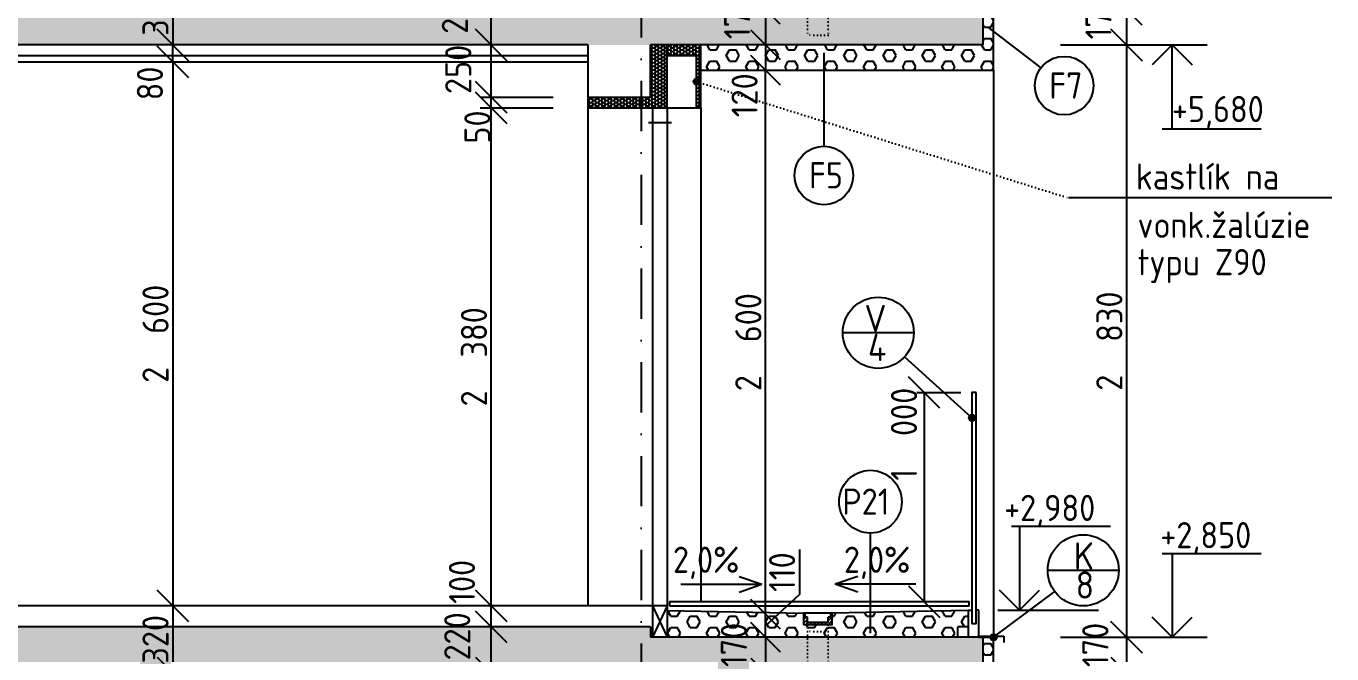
# Model space of a CAD drawing. Extents: x 3792242 to 5145247, y -1546315 to -1031918.
# Drawn here: x 3946353 to 3952597, y -1532873 to -1529874 of the extents above; entities that cross this region are included whole.
import ezdxf

# ---------------------------------------------------------------- set-up
doc = ezdxf.new("R2010")
doc.units = 0
doc.header["$MEASUREMENT"] = 0
doc.linetypes.add('ACAD_ISO07W100', pattern=[3.5, 0.5, -3])
doc.linetypes.add('BODKOCIARKOVANA_3', pattern=[5.6, 3, -1.3, 0, -1.3])
doc.layers.get('0').update_dxf_attribs({"linetype": 'CONTINUOUS'})
doc.layers.get('Defpoints').update_dxf_attribs({"color": 61, "linetype": 'CONTINUOUS'})
for name, color, linetype in [('KÓTY', 4, 'CONTINUOUS'), ('MÚRY', 1, 'CONTINUOUS'), ('OKNÁ', 143, 'CONTINUOUS'), ('osi', 253, 'CONTINUOUS'), ('TENKÁ', 7, 'CONTINUOUS'), ('tzb', 153, 'CONTINUOUS'), ('ZARIADENIE1', 145, 'CONTINUOUS'), ('ŠRAFY', 82, 'CONTINUOUS'), ('šrafy-múry', 8, 'CONTINUOUS')]:
    doc.layers.add(name, color=color, linetype=linetype)
doc.styles.add('STYLE1', font='isocp.shx')
doc.dimstyles.new('STANDARD 50', dxfattribs={"dimtxt": 125, "dimasz": 140, "dimexe": 10, "dimexo": 200, "dimgap": 20, "dimtad": 1, "dimdsep": 46, "dimlunit": 6, "dimtxsty": 'STYLE1', "dimblk1": 'OBLIQUE', "dimblk2": 'OBLIQUE', "dimsah": 1, "dimcen": 2.5, "dimse1": 1, "dimse2": 1, "dimadec": 0, "dimazin": 0, "dimtfac": 1, "dimtmove": 1, "dimatfit": 3, "dimldrblk": 'OBLIQUE', "dimfxl": 1, "dimtolj": 1, "dimtzin": 0, "dimarcsym": 0})
doc.dimstyles.new('STANDARD-50', dxfattribs={"dimtxt": 125, "dimasz": 150, "dimexe": 10, "dimexo": 200, "dimgap": 20, "dimtad": 1, "dimdsep": 46, "dimlunit": 6, "dimtxsty": 'STYLE1', "dimblk1": 'OBLIQUE', "dimblk2": 'OBLIQUE', "dimsah": 1, "dimcen": 2.5, "dimse1": 1, "dimse2": 1, "dimadec": 0, "dimazin": 0, "dimtfac": 1, "dimtmove": 1, "dimatfit": 3, "dimldrblk": 'OBLIQUE', "dimfxl": 1, "dimtolj": 1, "dimtzin": 0, "dimarcsym": 0})

# ---------------------------------------------------------------- blocks, each defined once
blk = doc.blocks.new('_OBLIQUE')
at = {"color": 0, "linetype": 'ByBlock'}
blk.add_line((-0.5, -0.5), (0.5, 0.5), dxfattribs=at)
blk = doc.blocks.new('*D37460')
at = {"layer": 'Defpoints', "color": 0}
for p in [(3947054, -1529643.8), (3947054, -1529963.8), (3947054, -1529963.8)]:
    blk.add_point(p, dxfattribs=at)
at = {"layer": 'KÓTY', "color": 0, "lineweight": -2, "ltscale": 0.25}
blk.add_line((3947054, -1529643.8), (3947054, -1529963.8), dxfattribs=at)
at = {"layer": 'KÓTY', "color": 0, "linetype": 'ByBlock', "lineweight": -2, "xscale": 150, "yscale": 150, "zscale": 150}
for p, rotation in [((3947054, -1529643.8), 90), ((3947054, -1529963.8), 270)]:
    blk.add_blockref('_OBLIQUE', p, dxfattribs=dict(at, rotation=rotation))
at = {"layer": 'KÓTY', "color": 0, "insert": (3946971.5, -1529803.8), "char_height": 125, "attachment_point": 5, "rotation": 90, "style": 'STYLE1'}
blk.add_mtext('\\A1;320', dxfattribs=at)
blk = doc.blocks.new('*D37461')
at = {"layer": 'Defpoints', "color": 0}
for p in [(3946714.5, -1530043.8), (3946714.5, -1532643.8), (3947054, -1532643.8)]:
    blk.add_point(p, dxfattribs=at)
at = {"layer": 'KÓTY', "color": 0, "lineweight": -2, "ltscale": 0.25}
blk.add_line((3947054, -1530043.8), (3947054, -1532643.8), dxfattribs=at)
at = {"layer": 'KÓTY', "color": 0, "linetype": 'ByBlock', "lineweight": -2, "xscale": 150, "yscale": 150, "zscale": 150}
for p, rotation in [((3947054, -1530043.8), 90), ((3947054, -1532643.8), 270)]:
    blk.add_blockref('_OBLIQUE', p, dxfattribs=dict(at, rotation=rotation))
at = {"layer": 'KÓTY', "color": 0, "insert": (3946971.5, -1531343.8), "char_height": 125, "attachment_point": 5, "rotation": 90, "style": 'STYLE1'}
blk.add_mtext('\\A1;2ﾠ600', dxfattribs=at)
blk = doc.blocks.new('*D37462')
at = {"layer": 'Defpoints', "color": 0}
for p in [(3947054, -1529963.8), (3947054, -1529963.8), (3947054, -1530043.8)]:
    blk.add_point(p, dxfattribs=at)
at = {"layer": 'KÓTY', "color": 0, "lineweight": -2, "ltscale": 0.25}
blk.add_line((3947054, -1530043.8), (3947054, -1529963.8), dxfattribs=at)
at = {"layer": 'KÓTY', "color": 0, "linetype": 'ByBlock', "lineweight": -2, "xscale": 150, "yscale": 150, "zscale": 150}
for p, rotation in [((3947054, -1529963.8), 90), ((3947054, -1530043.8), 270)]:
    blk.add_blockref('_OBLIQUE', p, dxfattribs=dict(at, rotation=rotation))
at = {"layer": 'KÓTY', "color": 0, "insert": (3946945, -1530147.5), "char_height": 125, "attachment_point": 5, "rotation": 90, "style": 'STYLE1'}
blk.add_mtext('\\A1;80', dxfattribs=at)
blk = doc.blocks.new('*D37463')
at = {"layer": 'Defpoints', "color": 0}
for p in [(3947054, -1532643.8), (3947054, -1532963.8), (3947054, -1532963.8)]:
    blk.add_point(p, dxfattribs=at)
at = {"layer": 'KÓTY', "color": 0, "lineweight": -2, "ltscale": 0.25}
blk.add_line((3947054, -1532643.8), (3947054, -1532963.8), dxfattribs=at)
at = {"layer": 'KÓTY', "color": 0, "linetype": 'ByBlock', "lineweight": -2, "xscale": 150, "yscale": 150, "zscale": 150}
for p, rotation in [((3947054, -1532643.8), 90), ((3947054, -1532963.8), 270)]:
    blk.add_blockref('_OBLIQUE', p, dxfattribs=dict(at, rotation=rotation))
at = {"layer": 'KÓTY', "color": 0, "insert": (3946971.5, -1532803.8), "char_height": 125, "attachment_point": 5, "rotation": 90, "style": 'STYLE1'}
blk.add_mtext('\\A1;320', dxfattribs=at)
blk = doc.blocks.new('*D49615')
at = {"layer": 'Defpoints', "color": 0}
for p in [(3950929, -1529963.8), (3950929, -1532793.8), (3951615.5, -1532793.8)]:
    blk.add_point(p, dxfattribs=at)
at = {"layer": 'KÓTY', "color": 0, "lineweight": -2, "ltscale": 0.25}
blk.add_line((3951615.5, -1529963.8), (3951615.5, -1532793.8), dxfattribs=at)
at = {"layer": 'KÓTY', "color": 0, "linetype": 'ByBlock', "lineweight": -2, "xscale": 150, "yscale": 150, "zscale": 150}
for p, rotation in [((3951615.5, -1529963.8), 90), ((3951615.5, -1532793.8), 270)]:
    blk.add_blockref('_OBLIQUE', p, dxfattribs=dict(at, rotation=rotation))
at = {"layer": 'KÓTY', "color": 0, "insert": (3951533, -1531378.8), "char_height": 125, "attachment_point": 5, "rotation": 90, "style": 'STYLE1'}
blk.add_mtext('\\A1;2ﾠ830', dxfattribs=at)
blk = doc.blocks.new('*D49616')
at = {"layer": 'Defpoints', "color": 0}
for p in [(3950929, -1532793.8), (3950929, -1532963.8), (3951615.5, -1532963.8)]:
    blk.add_point(p, dxfattribs=at)
at = {"layer": 'KÓTY', "color": 0, "lineweight": -2, "ltscale": 0.25}
blk.add_line((3951615.5, -1532793.8), (3951615.5, -1532963.8), dxfattribs=at)
at = {"layer": 'KÓTY', "color": 0, "linetype": 'ByBlock', "lineweight": -2, "xscale": 150, "yscale": 150, "zscale": 150}
for p, rotation in [((3951615.5, -1532793.8), 90), ((3951615.5, -1532963.8), 270)]:
    blk.add_blockref('_OBLIQUE', p, dxfattribs=dict(at, rotation=rotation))
at = {"layer": 'KÓTY', "color": 0, "insert": (3951466, -1532830.5), "char_height": 125, "attachment_point": 5, "rotation": 90, "style": 'STYLE1'}
blk.add_mtext('\\A1;170', dxfattribs=at)
blk = doc.blocks.new('*D49618')
at = {"layer": 'Defpoints', "color": 0}
for p in [(3950929, -1529793.8), (3950929, -1529963.8), (3951615.5, -1529963.8)]:
    blk.add_point(p, dxfattribs=at)
at = {"layer": 'KÓTY', "color": 0, "lineweight": -2, "ltscale": 0.25}
blk.add_line((3951615.5, -1529793.8), (3951615.5, -1529963.8), dxfattribs=at)
at = {"layer": 'KÓTY', "color": 0, "linetype": 'ByBlock', "lineweight": -2, "xscale": 150, "yscale": 150, "zscale": 150}
for p, rotation in [((3951615.5, -1529793.8), 90), ((3951615.5, -1529963.8), 270)]:
    blk.add_blockref('_OBLIQUE', p, dxfattribs=dict(at, rotation=rotation))
at = {"layer": 'KÓTY', "color": 0, "insert": (3951481, -1529831.5), "char_height": 125, "attachment_point": 5, "rotation": 90, "style": 'STYLE1'}
blk.add_mtext('\\A1;170', dxfattribs=at)
blk = doc.blocks.new('*D49625')
at = {"layer": 'Defpoints', "color": 0}
for p in [(3948577, -1532743.8), (3949039, -1532743.8), (3949039, -1532963.8)]:
    blk.add_point(p, dxfattribs=at)
at = {"layer": 'KÓTY', "color": 0, "lineweight": -2, "ltscale": 0.25}
blk.add_line((3948577, -1532963.8), (3948577, -1532743.8), dxfattribs=at)
at = {"layer": 'KÓTY', "color": 0, "linetype": 'ByBlock', "lineweight": -2, "xscale": 150, "yscale": 150, "zscale": 150}
for p, rotation in [((3948577, -1532743.8), 90), ((3948577, -1532963.8), 270)]:
    blk.add_blockref('_OBLIQUE', p, dxfattribs=dict(at, rotation=rotation))
at = {"layer": 'KÓTY', "color": 0, "insert": (3948414.5, -1532789.5), "char_height": 125, "attachment_point": 5, "rotation": 90, "style": 'STYLE1'}
blk.add_mtext('\\A1;220', dxfattribs=at)
blk = doc.blocks.new('*D49626')
at = {"layer": 'Defpoints', "color": 0}
for p in [(3948577, -1532643.8), (3949039, -1532643.8), (3949039, -1532743.8)]:
    blk.add_point(p, dxfattribs=at)
at = {"layer": 'KÓTY', "color": 0, "lineweight": -2, "ltscale": 0.25}
blk.add_line((3948577, -1532743.8), (3948577, -1532643.8), dxfattribs=at)
at = {"layer": 'KÓTY', "color": 0, "linetype": 'ByBlock', "lineweight": -2, "xscale": 150, "yscale": 150, "zscale": 150}
for p, rotation in [((3948577, -1532643.8), 90), ((3948577, -1532743.8), 270)]:
    blk.add_blockref('_OBLIQUE', p, dxfattribs=dict(at, rotation=rotation))
at = {"layer": 'KÓTY', "color": 0, "insert": (3948437, -1532529), "char_height": 125, "attachment_point": 5, "rotation": 90, "style": 'STYLE1'}
blk.add_mtext('\\A1;100', dxfattribs=at)
blk = doc.blocks.new('*D49627')
at = {"layer": 'Defpoints', "color": 0}
for p in [(3948577, -1530263.8), (3949039, -1530263.8), (3949039, -1532643.8)]:
    blk.add_point(p, dxfattribs=at)
at = {"layer": 'KÓTY', "color": 0, "lineweight": -2, "ltscale": 0.25}
blk.add_line((3948577, -1532643.8), (3948577, -1530263.8), dxfattribs=at)
at = {"layer": 'KÓTY', "color": 0, "linetype": 'ByBlock', "lineweight": -2, "xscale": 150, "yscale": 150, "zscale": 150}
for p, rotation in [((3948577, -1530263.8), 90), ((3948577, -1532643.8), 270)]:
    blk.add_blockref('_OBLIQUE', p, dxfattribs=dict(at, rotation=rotation))
at = {"layer": 'KÓTY', "color": 0, "insert": (3948494.5, -1531453.8), "char_height": 125, "attachment_point": 5, "rotation": 90, "style": 'STYLE1'}
blk.add_mtext('\\A1;2ﾠ380', dxfattribs=at)
blk = doc.blocks.new('*D49628')
at = {"layer": 'Defpoints', "color": 0}
for p in [(3948577, -1530213.8), (3949039, -1530213.8), (3949039, -1530263.8)]:
    blk.add_point(p, dxfattribs=at)
at = {"layer": 'KÓTY', "color": 0, "lineweight": -2, "ltscale": 0.25}
blk.add_line((3948577, -1530263.8), (3948577, -1530213.8), dxfattribs=at)
at = {"layer": 'KÓTY', "color": 0, "linetype": 'ByBlock', "lineweight": -2, "xscale": 150, "yscale": 150, "zscale": 150}
for p, rotation in [((3948577, -1530213.8), 90), ((3948577, -1530263.8), 270)]:
    blk.add_blockref('_OBLIQUE', p, dxfattribs=dict(at, rotation=rotation))
at = {"layer": 'KÓTY', "color": 0, "insert": (3948511, -1530356), "char_height": 125, "attachment_point": 5, "rotation": 90, "style": 'STYLE1'}
blk.add_mtext('\\A1;50', dxfattribs=at)
blk = doc.blocks.new('*D49629')
at = {"layer": 'Defpoints', "color": 0}
for p in [(3948577, -1529963.8), (3949039, -1529963.8), (3949039, -1530213.8)]:
    blk.add_point(p, dxfattribs=at)
at = {"layer": 'KÓTY', "color": 0, "lineweight": -2, "ltscale": 0.25}
blk.add_line((3948577, -1530213.8), (3948577, -1529963.8), dxfattribs=at)
at = {"layer": 'KÓTY', "color": 0, "linetype": 'ByBlock', "lineweight": -2, "xscale": 150, "yscale": 150, "zscale": 150}
for p, rotation in [((3948577, -1529963.8), 90), ((3948577, -1530213.8), 270)]:
    blk.add_blockref('_OBLIQUE', p, dxfattribs=dict(at, rotation=rotation))
at = {"layer": 'KÓTY', "color": 0, "insert": (3948419.5, -1530080.5), "char_height": 125, "attachment_point": 5, "rotation": 90, "style": 'STYLE1'}
blk.add_mtext('\\A1;250', dxfattribs=at)
blk = doc.blocks.new('*D49630')
at = {"layer": 'Defpoints', "color": 0}
for p in [(3948577, -1529743.8), (3949039, -1529743.8), (3949039, -1529963.8)]:
    blk.add_point(p, dxfattribs=at)
at = {"layer": 'KÓTY', "color": 0, "lineweight": -2, "ltscale": 0.25}
blk.add_line((3948577, -1529963.8), (3948577, -1529743.8), dxfattribs=at)
at = {"layer": 'KÓTY', "color": 0, "linetype": 'ByBlock', "lineweight": -2, "xscale": 150, "yscale": 150, "zscale": 150}
for p, rotation in [((3948577, -1529743.8), 90), ((3948577, -1529963.8), 270)]:
    blk.add_blockref('_OBLIQUE', p, dxfattribs=dict(at, rotation=rotation))
at = {"layer": 'KÓTY', "color": 0, "insert": (3948403, -1529795.5), "char_height": 125, "attachment_point": 5, "rotation": 90, "style": 'STYLE1'}
blk.add_mtext('\\A1;220', dxfattribs=at)
blk = doc.blocks.new('*D49646')
at = {"layer": 'Defpoints', "color": 0}
for p in [(3949889, -1529793.8), (3949889, -1529963.8), (3949889, -1529963.8)]:
    blk.add_point(p, dxfattribs=at)
at = {"layer": 'KÓTY', "color": 0, "lineweight": -2}
blk.add_line((3949889, -1529793.8), (3949889, -1529963.8), dxfattribs=at)
at = {"layer": 'KÓTY', "color": 0, "linetype": 'ByBlock', "lineweight": -2, "xscale": 140, "yscale": 140, "zscale": 140}
for p, rotation in [((3949889, -1529793.8), 90), ((3949889, -1529963.8), 270)]:
    blk.add_blockref('_OBLIQUE', p, dxfattribs=dict(at, rotation=rotation))
at = {"layer": 'KÓTY', "color": 0, "insert": (3949753, -1529830), "char_height": 125, "attachment_point": 5, "rotation": 90, "style": 'STYLE1'}
blk.add_mtext('\\A1;170', dxfattribs=at)
blk = doc.blocks.new('*D49647')
at = {"layer": 'Defpoints', "color": 0}
for p in [(3949889, -1529963.8), (3949579, -1530083.8), (3949889, -1530083.8)]:
    blk.add_point(p, dxfattribs=at)
at = {"layer": 'KÓTY', "color": 0, "lineweight": -2}
blk.add_line((3949889, -1529963.8), (3949889, -1530083.8), dxfattribs=at)
at = {"layer": 'KÓTY', "color": 0, "linetype": 'ByBlock', "lineweight": -2, "xscale": 140, "yscale": 140, "zscale": 140}
for p, rotation in [((3949889, -1529963.8), 90), ((3949889, -1530083.8), 270)]:
    blk.add_blockref('_OBLIQUE', p, dxfattribs=dict(at, rotation=rotation))
at = {"layer": 'KÓTY', "color": 0, "insert": (3949788.5, -1530204), "char_height": 125, "attachment_point": 5, "rotation": 90, "style": 'STYLE1'}
blk.add_mtext('\\A1;120', dxfattribs=at)
blk = doc.blocks.new('*D49648')
at = {"layer": 'Defpoints', "color": 0}
for p in [(3949629, -1532683.8), (3949889, -1532683.8), (3949629, -1532793.8)]:
    blk.add_point(p, dxfattribs=at)
at = {"layer": 'KÓTY', "color": 0, "lineweight": -2}
for p, q in [((3950050.5, -1532374.9), (3950050.5, -1532590)), ((3950050.5, -1532590), (3949889, -1532738.8)), ((3949889, -1532793.8), (3949889, -1532683.8))]:
    blk.add_line(p, q, dxfattribs=at)
at = {"layer": 'KÓTY', "color": 0, "linetype": 'ByBlock', "lineweight": -2, "xscale": 140, "yscale": 140, "zscale": 140}
for p, rotation in [((3949889, -1532683.8), 90), ((3949889, -1532793.8), 270)]:
    blk.add_blockref('_OBLIQUE', p, dxfattribs=dict(at, rotation=rotation))
at = {"layer": 'KÓTY', "color": 0, "insert": (3949968, -1532482.5), "char_height": 125, "attachment_point": 5, "rotation": 90, "style": 'STYLE1'}
blk.add_mtext('\\A1;110', dxfattribs=at)
blk = doc.blocks.new('*D49649')
at = {"layer": 'Defpoints', "color": 0}
for p in [(3949889, -1532793.8), (3949889, -1532963.8), (3949889, -1532963.8)]:
    blk.add_point(p, dxfattribs=at)
at = {"layer": 'KÓTY', "color": 0, "lineweight": -2}
blk.add_line((3949889, -1532793.8), (3949889, -1532963.8), dxfattribs=at)
at = {"layer": 'KÓTY', "color": 0, "linetype": 'ByBlock', "lineweight": -2, "xscale": 140, "yscale": 140, "zscale": 140}
for p, rotation in [((3949889, -1532793.8), 90), ((3949889, -1532963.8), 270)]:
    blk.add_blockref('_OBLIQUE', p, dxfattribs=dict(at, rotation=rotation))
at = {"layer": 'KÓTY', "color": 0, "insert": (3949737.5, -1532830.5), "char_height": 125, "attachment_point": 5, "rotation": 90, "style": 'STYLE1'}
blk.add_mtext('\\A1;170', dxfattribs=at)
blk = doc.blocks.new('*D49655')
at = {"layer": 'Defpoints', "color": 0}
for p in [(3949889, -1530083.8), (3949889, -1530083.8), (3949889, -1532683.8)]:
    blk.add_point(p, dxfattribs=at)
at = {"layer": 'KÓTY', "color": 0, "lineweight": -2}
blk.add_line((3949889, -1532683.8), (3949889, -1530083.8), dxfattribs=at)
at = {"layer": 'KÓTY', "color": 0, "linetype": 'ByBlock', "lineweight": -2, "xscale": 140, "yscale": 140, "zscale": 140}
for p, rotation in [((3949889, -1530083.8), 90), ((3949889, -1532683.8), 270)]:
    blk.add_blockref('_OBLIQUE', p, dxfattribs=dict(at, rotation=rotation))
at = {"layer": 'KÓTY', "color": 0, "insert": (3949806.5, -1531383.8), "char_height": 125, "attachment_point": 5, "rotation": 90, "style": 'STYLE1'}
blk.add_mtext('\\A1;2ﾠ600', dxfattribs=at)
blk = doc.blocks.new('*D49657')
at = {"layer": 'Defpoints', "color": 0}
for p in [(3950876, -1531623.8), (3950647, -1532623.8), (3950863, -1532623.8)]:
    blk.add_point(p, dxfattribs=at)
at = {"layer": 'KÓTY', "color": 0, "lineweight": -2, "ltscale": 0.25}
blk.add_line((3950647, -1531623.8), (3950647, -1532623.8), dxfattribs=at)
at = {"layer": 'KÓTY', "color": 0, "linetype": 'ByBlock', "lineweight": -2, "xscale": 150, "yscale": 150, "zscale": 150}
for p, rotation in [((3950647, -1531623.8), 90), ((3950647, -1532623.8), 270)]:
    blk.add_blockref('_OBLIQUE', p, dxfattribs=dict(at, rotation=rotation))
at = {"layer": 'KÓTY', "color": 0, "insert": (3950551, -1531823.5), "char_height": 125, "attachment_point": 5, "rotation": 90, "style": 'STYLE1'}
blk.add_mtext('\\A1;1ﾠ000', dxfattribs=at)

msp = doc.modelspace()

# ---------------------------------------------------------------- hatches: boundary and pattern name
at = {"layer": 'TENKÁ'}
h = msp.add_hatch(color=256, dxfattribs=at)
h.dxf.hatch_style = 1
h.paths.add_polyline_path([(3949559, -1530123.77, -2.41421356), (3949544, -1530138.77, -0.41421356)])
h = msp.add_hatch(color=256, dxfattribs=at)
h.dxf.hatch_style = 1
h.paths.add_polyline_path([(3950876, -1531730.256, -2.41421356), (3950861, -1531745.256, -0.41421356)])
h = msp.add_hatch(color=256, dxfattribs=at)
h.dxf.hatch_style = 1
h.paths.add_polyline_path([(3950979, -1532778.77, -2.41421356), (3950964, -1532793.77, -0.41421356)])
at = {"layer": 'tzb'}
h = msp.add_hatch(dxfattribs=at)
h.set_pattern_fill('ANSI31', color=256, scale=100, angle=180)
h.set_pattern_definition([(45, (184622.5, -23883.5), (-8.838834765, 8.838834765), [])])
h.paths.add_polyline_path([(3950207.5, -1532678.77), (3950207.5, -1532733.77), (3950070.5, -1532733.77), (3950070.5, -1532678.77), (3950076.5, -1532678.77), (3950076.5, -1532697.77), (3950089, -1532697.77), (3950089, -1532723.77), (3950189, -1532723.77), (3950189, -1532697.77), (3950201.5, -1532697.77), (3950201.5, -1532678.77)])
at = {"layer": 'ŠRAFY'}
h = msp.add_hatch(dxfattribs=at)
h.set_pattern_fill('HEX', color=256, scale=250, angle=180)
h.set_pattern_definition([(0, (-460471, -20883.5), (0, 54.12658774), [31.25, -62.5]), (120, (-460471, -20883.5), (-46.875, -27.06329387), [31.25, -62.5]), (60, (-460439.75, -20883.5), (-46.875, 27.06329387), [31.25, -62.5])])
h.paths.add_polyline_path([(3949559, -1529963.77), (3949559, -1530013.77), (3949579, -1530013.77), (3949579, -1529963.77)])
h.paths.add_polyline_path([(3950929, -1529793.77), (3950929, -1529963.77), (3950159, -1529963.77), (3950119, -1529963.77), (3949579, -1529963.77), (3949559, -1529963.77), (3949559, -1530013.77), (3949579, -1530013.77), (3949579, -1530083.77), (3950979, -1530083.77), (3950979, -1529793.77)])
h = msp.add_hatch(dxfattribs=at)
h.set_pattern_fill('HONEY', color=256, scale=80, angle=180)
h.set_pattern_definition([(0, (-507061, -29883.5), (15, 8.660254038), [10, -20]), (120, (-507061, -29883.5), (-15, 8.660254038), [10, -20]), (60, (-507061, -29883.5), (9e-15, 17.320508076), [-20, 10])])
h.paths.add_polyline_path([(3949339, -1529963.77), (3949339, -1530213.77), (3949339, -1530263.77), (3949349, -1530263.77), (3949419, -1530263.77), (3949419, -1530053.77), (3949419, -1530033.77), (3949419, -1529963.77)])
h = msp.add_hatch(dxfattribs=at)
h.set_pattern_fill('HONEY', color=256, scale=80, angle=180)
h.set_pattern_definition([(0, (-507061, -29883.5), (15, 8.660254038), [10, -20]), (120, (-507061, -29883.5), (-15, 8.660254038), [10, -20]), (60, (-507061, -29883.5), (1e-14, 17.320508076), [-20, 10])])
h.paths.add_polyline_path([(3949579, -1530013.77), (3949559, -1530013.77), (3949419, -1530013.77), (3949419, -1529963.77), (3949579, -1529963.77)])
h = msp.add_hatch(dxfattribs=at)
h.set_pattern_fill('HONEY', color=256, scale=80, angle=180)
h.set_pattern_definition([(0, (-507061, -29883.5), (15, 8.660254038), [10, -20]), (120, (-507061, -29883.5), (-15, 8.660254038), [10, -20]), (60, (-507061, -29883.5), (1e-14, 17.320508076), [-20, 10])])
h.paths.add_polyline_path([(3949579, -1530263.77), (3949579, -1530123.77), (3949579, -1530013.77), (3949559, -1530013.77), (3949559, -1530263.77)])
h = msp.add_hatch(dxfattribs=at)
h.set_pattern_fill('HONEY', color=256, scale=80, angle=180)
h.set_pattern_definition([(0, (-507061, -29883.5), (15, 8.660254038), [10, -20]), (120, (-507061, -29883.5), (-15, 8.660254038), [10, -20]), (60, (-507061, -29883.5), (3e-15, 17.320508076), [-20, 10])])
h.paths.add_polyline_path([(3949039, -1530213.77), (3949059, -1530213.77), (3949129, -1530213.77), (3949199, -1530213.77), (3949269, -1530213.77), (3949339, -1530213.77), (3949339, -1530263.77), (3949269, -1530263.77), (3949039, -1530263.77)])
h = msp.add_hatch(dxfattribs=at)
h.set_pattern_fill('HEX', color=256, scale=250, angle=180)
h.set_pattern_definition([(0, (-460471, -20883.5), (0, 54.12658774), [31.25, -62.5]), (120, (-460471, -20883.5), (-46.875, -27.06329387), [31.25, -62.5]), (60, (-460439.75, -20883.5), (-46.875, 27.06329387), [31.25, -62.5])])
h.paths.add_polyline_path([(3950089, -1532793.77), (3949419, -1532793.77), (3949419, -1532665.74), (3949579, -1532668.94), (3950070.5, -1532678.77), (3950070.5, -1532733.77), (3950207.5, -1532733.77), (3950207.5, -1532678.77), (3950859, -1532665.74), (3950859, -1532743.77), (3950809, -1532743.77), (3950809, -1532793.77), (3950189, -1532793.77)])
h = msp.add_hatch(dxfattribs=at)
h.set_pattern_fill('HEX', color=256, scale=250, angle=180)
h.set_pattern_definition([(0, (-460471, -23883.5), (0, 54.12658774), [31.25, -62.5]), (120, (-460471, -23883.5), (-46.875, -27.06329387), [31.25, -62.5]), (60, (-460439.75, -23883.5), (-46.875, 27.06329387), [31.25, -62.5])])
h.paths.add_polyline_path([(3949559, -1532963.77), (3949559, -1533013.77), (3949579, -1533013.77), (3949579, -1532963.77)])
h.paths.add_polyline_path([(3950929, -1532793.77), (3950929, -1532963.77), (3950159, -1532963.77), (3950119, -1532963.77), (3949579, -1532963.77), (3949559, -1532963.77), (3949559, -1533013.77), (3949579, -1533013.77), (3949579, -1533083.77), (3950979, -1533083.77), (3950979, -1532793.77)])
at = {"layer": 'šrafy-múry'}
h = msp.add_hatch(dxfattribs=at)
h.set_pattern_fill('ANSI36', color=253, scale=800, angle=360)
h.set_pattern_definition([(45, (0, 6000), (53.0330086, 194.4543648), [250, -50, 0, -50])])
h.paths.add_polyline_path([(3936119, -1530213.77), (3936119, -1529963.77), (3939284, -1529963.77), (3939399, -1529963.77), (3941114, -1529963.77), (3941164, -1529963.77), (3941279, -1529963.77), (3941349, -1529963.77), (3943534, -1529963.77), (3943789, -1529963.77), (3943904, -1529963.77), (3949039, -1529963.77), (3949339, -1529963.77), (3949419, -1529963.77), (3949579, -1529963.77), (3950929, -1529963.77), (3950929, -1529793.77), (3950909, -1529793.77), (3950859, -1529793.77), (3949419, -1529793.77), (3949349, -1529793.77), (3949339, -1529793.77), (3949339, -1529743.77), (3943904, -1529743.77), (3943789, -1529743.77), (3941279, -1529743.77), (3941164, -1529743.77), (3941114, -1529743.77), (3939399, -1529743.77), (3939284, -1529743.77), (3936119, -1529743.77), (3935779, -1529743.77), (3935779, -1530213.77)])
h = msp.add_hatch(dxfattribs=at)
h.set_pattern_fill('ANSI36', color=253, scale=800, angle=360)
h.set_pattern_definition([(45, (0, 3000), (53.0330086, 194.4543648), [250, -50, 0, -50])])
h.paths.add_polyline_path([(3936119, -1533213.77), (3936119, -1532963.77), (3939284, -1532963.77), (3939399, -1532963.77), (3941114, -1532963.77), (3941164, -1532963.77), (3941279, -1532963.77), (3941349, -1532963.77), (3943534, -1532963.77), (3943789, -1532963.77), (3943904, -1532963.77), (3949039, -1532963.77), (3949339, -1532963.77), (3949419, -1532963.77), (3949579, -1532963.77), (3950929, -1532963.77), (3950929, -1532793.77), (3950909, -1532793.77), (3950859, -1532793.77), (3949419, -1532793.77), (3949349, -1532793.77), (3949339, -1532793.77), (3949339, -1532743.77), (3943904, -1532743.77), (3943789, -1532743.77), (3941279, -1532743.77), (3941164, -1532743.77), (3941114, -1532743.77), (3939399, -1532743.77), (3939284, -1532743.77), (3936119, -1532743.77), (3935779, -1532743.77), (3935779, -1533213.77)])

# ---------------------------------------------------------------- linework, layer by layer
at = {"layer": 'KÓTY', "ltscale": 0.25}
for p, q in [((3951300.097, -1529963.77), (3951650.097, -1529963.77)), ((3951650.097, -1529963.77), (3952000.097, -1529963.77)), ((3948523.597, -1530213.77), (3948873.597, -1530213.77)), ((3948523.597, -1530263.77), (3948873.597, -1530263.77)), ((3952597.171, -1530694.5), (3951337, -1530694.5)), ((3950612, -1531623.77), (3950823, -1531623.77)), ((3951000, -1532663.77), (3951481, -1532663.77)), ((3951300.097, -1532793.77), (3951650.097, -1532793.77)), ((3951650.097, -1532793.77), (3952000.097, -1532793.77))]:
    msp.add_line(p, q, dxfattribs=at)
at = {"layer": 'KÓTY', "linetype": 'ACAD_ISO07W100', "ltscale": 5}
msp.add_line((3949559, -1530138.77), (3951337, -1530694.5), dxfattribs=at)
at = {"layer": 'MÚRY'}
for p, q in [((3950979, -1530083.77), (3950979, -1529793.77)), ((3949039, -1529963.77), (3943904, -1529963.77)), ((3949039, -1529963.77), (3949039, -1530263.77)), ((3949579, -1530083.77), (3950979, -1530083.77)), ((3949579, -1530263.77), (3949579, -1530083.77)), ((3949039, -1530263.77), (3949579, -1530263.77)), ((3949419, -1532643.77), (3943904, -1532643.77)), ((3949419, -1532643.77), (3949419, -1532665.74)), ((3949419, -1532665.74), (3950070.5, -1532678.77)), ((3950076.5, -1532678.77), (3950070.5, -1532678.77)), ((3950076.5, -1532678.77), (3950076.5, -1532697.77)), ((3950207.5, -1532678.77), (3950201.5, -1532678.77)), ((3950201.5, -1532697.77), (3950201.5, -1532678.77)), ((3950859, -1532665.74), (3950207.5, -1532678.77)), ((3950089, -1532697.77), (3950076.5, -1532697.77)), ((3950089, -1532723.77), (3950089, -1532697.77)), ((3950189, -1532723.77), (3950089, -1532723.77)), ((3950201.5, -1532697.77), (3950189, -1532697.77)), ((3950189, -1532723.77), (3950189, -1532697.77)), ((3950909, -1532793.77), (3950979, -1532793.77)), ((3950979, -1533083.77), (3950979, -1532793.77))]:
    msp.add_line(p, q, dxfattribs=at)
at = {"layer": 'OKNÁ', "ltscale": 0.25}
for p, q in [((3950952.5, -1529878.77), (3951205.876, -1530072.936)), ((3950168, -1530001.77), (3950168, -1530446.963)), ((3949349, -1530263.77), (3949349, -1532643.77)), ((3949419, -1530263.77), (3949419, -1532643.77)), ((3949329, -1530333.77), (3949439, -1530333.77)), ((3950390.311, -1532773.838), (3950390.311, -1532296.162))]:
    msp.add_line(p, q, dxfattribs=at)
for centre, radius in [((3951317, -1530158.092), 140), ((3950168, -1530586.963), 140), ((3950390.311, -1532146.162), 150)]:
    msp.add_circle(centre, radius, dxfattribs=at)
at = {"layer": 'osi', "linetype": 'BODKOCIARKOVANA_3', "ltscale": 80}
msp.add_line((3949294, -1519829.5), (3949294, -1542239.5), dxfattribs=at)
at = {"layer": 'TENKÁ'}
for p, q in [((3950929, -1529963.77), (3950929, -1529793.77)), ((3950929, -1529963.77), (3949339, -1529963.77)), ((3949339, -1530213.77), (3949339, -1529963.77)), ((3949419, -1530263.77), (3949419, -1529963.77)), ((3949579, -1530083.77), (3949579, -1529963.77)), ((3943904, -1530013.77), (3949039, -1530013.77)), ((3943904, -1530043.77), (3949039, -1530043.77)), ((3949419, -1530013.77), (3949559, -1530013.77)), ((3949559, -1530263.77), (3949559, -1530013.77)), ((3949559, -1530013.77), (3949579, -1530013.77)), ((3950979, -1530083.77), (3950979, -1532788.5)), ((3949039, -1530213.77), (3949339, -1530213.77)), ((3949039, -1530263.77), (3949039, -1532643.77)), ((3949579, -1530263.77), (3949579, -1532623.77)), ((3950876, -1531745.256), (3950553.924, -1531453.149)), ((3949763.3, -1532503.17), (3949870.5, -1532540.77)), ((3950329.45, -1532503.17), (3950222.25, -1532540.77)), ((3949484.5, -1532540.77), (3949870.5, -1532540.77)), ((3949763.3, -1532578.37), (3949870.5, -1532540.77)), ((3950608.25, -1532540.77), (3950222.25, -1532540.77)), ((3950329.45, -1532578.37), (3950222.25, -1532540.77)), ((3949429, -1532623.77), (3950863, -1532623.77)), ((3949429, -1532623.77), (3949429, -1532643.77)), ((3950863, -1532643.77), (3950863, -1532623.77)), ((3950979, -1532793.77), (3951271.699, -1532575.597)), ((3949349, -1532643.77), (3949349, -1532793.77)), ((3949349, -1532643.77), (3949419, -1532793.77)), ((3949419, -1532643.77), (3949349, -1532793.77)), ((3949419, -1532665.74), (3949419, -1532793.77)), ((3949429, -1532643.77), (3950863, -1532643.77)), ((3950201.5, -1532678.77), (3950076.5, -1532678.77)), ((3950859, -1532793.77), (3950859, -1532663.77)), ((3950859, -1532663.77), (3950876, -1532663.77)), ((3950909, -1532663.77), (3950896, -1532663.77)), ((3950909, -1532793.77), (3950909, -1532663.77)), ((3949339, -1532743.77), (3935739, -1532743.77)), ((3949339, -1532743.77), (3949339, -1532793.77)), ((3950859, -1532743.77), (3950809, -1532743.77)), ((3950809, -1532793.77), (3950809, -1532743.77)), ((3950929, -1532793.77), (3949339, -1532793.77)), ((3950909, -1532788.5), (3951029, -1532788.5)), ((3950929, -1532963.77), (3950929, -1532793.77)), ((3951029, -1532788.5), (3951029, -1532818.5))]:
    msp.add_line(p, q, dxfattribs=at)
at = {"layer": 'TENKÁ', "linetype": 'ByBlock', "ltscale": 0.25}
for p, q in [((3951833.041, -1529963.77), (3951737.581, -1530059.23)), ((3951833.041, -1529963.77), (3951928.5, -1530059.23)), ((3951833.041, -1530363.77), (3951833.041, -1529963.77)), ((3951785.736, -1530363.77), (3952259.634, -1530363.77)), ((3951065.195, -1532263.77), (3951539.094, -1532263.77)), ((3951103, -1532263.77), (3951103, -1532663.77)), ((3951785.736, -1532393.77), (3952259.634, -1532393.77)), ((3951833.041, -1532393.77), (3951833.041, -1532793.77)), ((3951103, -1532663.77), (3951007.541, -1532568.311)), ((3951103, -1532663.77), (3951198.459, -1532568.311)), ((3951833.041, -1532793.77), (3951737.581, -1532698.311)), ((3951833.041, -1532793.77), (3951928.5, -1532698.311))]:
    msp.add_line(p, q, dxfattribs=at)
at = {"layer": 'TENKÁ', "ltscale": 0.25}
for p, q in [((3950598, -1531338.942), (3950258, -1531338.942)), ((3951238, -1532474), (3951578, -1532474))]:
    msp.add_line(p, q, dxfattribs=at)
at = {"layer": 'TENKÁ'}
for centre in [(3949559, -1530138.77), (3950876, -1531745.256), (3950979, -1532793.77)]:
    msp.add_circle(centre, 15, dxfattribs=at)
at = {"layer": 'TENKÁ', "ltscale": 0.25}
for centre in [(3950428, -1531338.942), (3951408, -1532474)]:
    msp.add_circle(centre, 170, dxfattribs=at)
at = {"layer": 'tzb', "linetype": 'ACAD_ISO07W100', "ltscale": 5}
for p, q in [((3950089, -1529766.17), (3950089, -1529916.17)), ((3950189, -1529766.17), (3950189, -1529916.17)), ((3950189, -1529916.17), (3950089, -1529916.17)), ((3950089, -1532733.77), (3950089, -1532768.77)), ((3950189, -1532733.77), (3950189, -1532768.77)), ((3950089, -1532766.17), (3950089, -1532916.17)), ((3950189, -1532766.17), (3950089, -1532766.17)), ((3950189, -1532766.17), (3950189, -1532916.17))]:
    msp.add_line(p, q, dxfattribs=at)
at = {"layer": 'tzb'}
for p, q in [((3950070.5, -1532678.77), (3950070.5, -1532733.77)), ((3950207.5, -1532733.77), (3950207.5, -1532678.77)), ((3950207.5, -1532733.77), (3950070.5, -1532733.77))]:
    msp.add_line(p, q, dxfattribs=at)
at = {"layer": 'ZARIADENIE1'}
msp.add_lwpolyline([(3950896, -1531623.77), (3950876, -1531623.77), (3950876, -1532728.77), (3950896, -1532728.77)], close=True, dxfattribs=at)

# ---------------------------------------------------------------- texts
at = {"layer": 'TENKÁ', "ltscale": 0.25, "style": 'STYLE1'}
for s, p in [('F7', (3951245.696, -1530220.27)), ('+5,680', (3951832.172, -1530332.444)), ('F5', (3950096.696, -1530649.141)), ('kastlík na', (3951659.586, -1530654.876)), ('vonk.žalúzie ', (3951667.586, -1530885.876)), ('typu Z90', (3951667.586, -1531063.876)), ('P21', (3950256.006, -1532208.34)), ('+2,980', (3951029.657, -1532238.444)), ('+2,850', (3951776.672, -1532368.444)), ('2,0%', (3949446.082, -1532486.06)), ('2,0%', (3950263.582, -1532486.06))]:
    msp.add_text(s, height=125, dxfattribs=at).set_placement(p)
at = {"layer": 'TENKÁ', "style": 'STYLE1'}
for s, p in [('V', (3950361.97, -1531335.442)), ('4', (3950378.47, -1531474.079)), ('K', (3951362.97, -1532470.5)), ('8', (3951371.97, -1532609.137))]:
    msp.add_text(s, height=130, dxfattribs=at).set_placement(p)

# ---------------------------------------------------------------- dimensions: what is measured, and where the dimension line sits
at = {"layer": 'KÓTY', "ltscale": 0.25}
for base, p1, p2, picture, middle in [((3947054, -1529963.77), (3947054, -1529643.77), (3947054, -1529963.77), '*D37460', (3946971.5, -1529803.77)), ((3951615.5, -1532793.77), (3950929, -1529963.77), (3950929, -1532793.77), '*D49615', (3951532.957, -1531378.77)), ((3947054, -1532643.77), (3946714.5, -1530043.77), (3946714.5, -1532643.77), '*D37461', (3946971.457, -1531343.77)), ((3948577, -1530263.77), (3949039, -1532643.77), (3949039, -1530263.77), '*D49627', (3948494.457, -1531453.77)), ((3947054, -1532963.77), (3947054, -1532643.77), (3947054, -1532963.77), '*D37463', (3946971.5, -1532803.77))]:
    dim = msp.add_linear_dim(base=base, p1=p1, p2=p2, angle=90, dimstyle='STANDARD-50', override={"dimtxsty": 'STYLE1', "dimldrblk": 'OBLIQUE'}, dxfattribs=at)
    dim.commit()
    dim.dimension.update_dxf_attribs({"geometry": picture, "text_midpoint": middle})
for base, p1, p2, picture, middle in [((3948577, -1529743.77), (3949039, -1529963.77), (3949039, -1529743.77), '*D49630', (3948485.5, -1529795.5)), ((3951615.5, -1529963.77), (3950929, -1529793.77), (3950929, -1529963.77), '*D49618', (3951563.5, -1529831.5)), ((3947054, -1529963.77), (3947054, -1530043.77), (3947054, -1529963.77), '*D37462', (3947027.5, -1530147.5)), ((3948577, -1529963.77), (3949039, -1530213.77), (3949039, -1529963.77), '*D49629', (3948502, -1530080.5)), ((3948577, -1530213.77), (3949039, -1530263.77), (3949039, -1530213.77), '*D49628', (3948593.5, -1530356)), ((3950647, -1532623.77), (3950876, -1531623.77), (3950863, -1532623.77), '*D49657', (3950633.5, -1531823.5)), ((3948577, -1532643.77), (3949039, -1532743.77), (3949039, -1532643.77), '*D49626', (3948519.5, -1532529)), ((3948577, -1532743.77), (3949039, -1532963.77), (3949039, -1532743.77), '*D49625', (3948497, -1532789.5)), ((3951615.5, -1532963.77), (3950929, -1532793.77), (3950929, -1532963.77), '*D49616', (3951548.5, -1532830.5))]:
    dim = msp.add_linear_dim(base=base, p1=p1, p2=p2, angle=90, dimstyle='STANDARD-50', override={"dimtxsty": 'STYLE1', "dimldrblk": 'OBLIQUE'}, dxfattribs=at)
    dim.commit()
    dim.dimension.update_dxf_attribs({"geometry": picture, "text_midpoint": middle, "dimtype": 160})
at = {"layer": 'KÓTY'}
for base, p1, p2, picture, middle in [((3949889, -1529963.77), (3949889, -1529793.77), (3949889, -1529963.77), '*D49646', (3949835.5, -1529830)), ((3949889, -1530083.77), (3949889, -1529963.77), (3949579, -1530083.77), '*D49647', (3949871, -1530204)), ((3949889, -1532683.77), (3949629, -1532793.77), (3949629, -1532683.77), '*D49648', (3950050.5, -1532570)), ((3949889, -1532963.77), (3949889, -1532793.77), (3949889, -1532963.77), '*D49649', (3949820, -1532830.5))]:
    dim = msp.add_linear_dim(base=base, p1=p1, p2=p2, angle=90, dimstyle='STANDARD 50', dxfattribs=at)
    dim.commit()
    dim.dimension.update_dxf_attribs({"geometry": picture, "text_midpoint": middle, "dimtype": 160})
dim = msp.add_linear_dim(base=(3949889, -1530083.77), p1=(3949889, -1532683.77), p2=(3949889, -1530083.77), angle=90, dimstyle='STANDARD 50', override={"dimtxsty": 'STYLE1', "dimldrblk": 'OBLIQUE'}, dxfattribs=at)
dim.commit()
dim.dimension.update_dxf_attribs({"geometry": '*D49655', "text_midpoint": (3949806.457, -1531383.77)})

doc.saveas('drawing.dxf')
